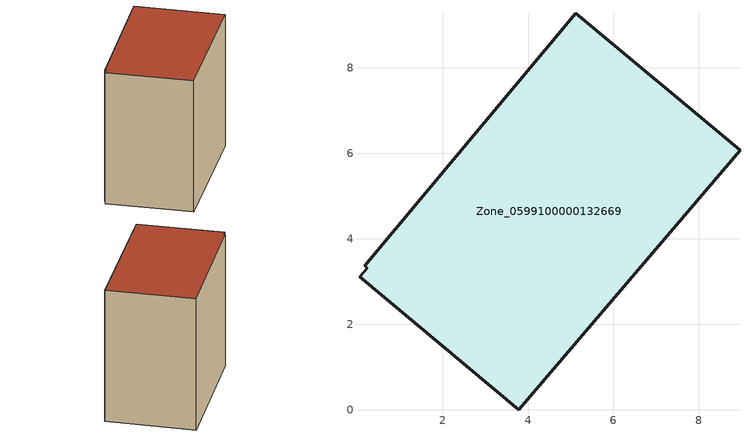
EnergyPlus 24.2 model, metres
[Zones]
Zone_0599100000132669
 floor ground (C_G): 0.24,3.32 0.18,3.37 5.12,9.28 8.96,6.07 3.78,0 0.06,3.12 z0
 wall outside (C_F): 3.78,0 8.96,6.07 5.12,9.28 0.18,3.37 0.24,3.32 0.06,3.12 3.78,0 z0:7.89
 roof outside (C_R): 0.24,3.32 0.06,3.12 3.78,0 8.96,6.07 5.12,9.28 0.18,3.37 z7.89
[BUILDING]
Pand.0599100000132669: North Axis=0; Terrain=City; Loads Convergence Tolerance Value=0.04; Temperature Convergence Tolerance Value=0.4; Solar Distribution=FullExterior; Maximum Number of Warmup Days=25; Minimum Number of Warmup Days=1
[Site:Location]
Rotterdam.The.Hague.AP_ZH_NLD Design_Conditions: Latitude=51.96; Longitude=4.45; Time Zone=1; Elevation=-4.5
[SITE:GROUNDTEMPERATURE:BUILDINGSURFACE]
18, 18, 18, 18, 18, 18, 18, 18, 18, 18, 18, 18
[MATERIAL] Thermal Absorptance=0.9; Solar Absorptance=0.7; Visible Absorptance=0.7
Name | Roughness | Thickness | Conductivity | Density | Specific Heat
G.TI.1946 | MediumSmooth | 0.15 | 1 | 540 | 1210
F.TI.1946 | Rough | 0.3 | 0.857143 | 1920 | 840
R.TI.1946 | MediumRough | 0.2 | 0.1 | 1500 | 1000
[CONSTRUCTION]
C_G: G.TI.1946
C_F: F.TI.1946
C_R: R.TI.1946
[ZONE]
Zone_0599100000132669: Type=1; Multiplier=1; Ceiling Height=Autocalculate; Volume=Autocalculate; Floor Area=autocalculate; Part of Total Floor Area=Yes
[ZONEINFILTRATION:DESIGNFLOWRATE]
Infil_Zone_0599100000132669: Zone or ZoneList or Space or SpaceList=Zone_0599100000132669; Schedule=AlwaysOn; Design Flow Rate Calculation Method=Flow/Area; Flow Rate per Floor Area=0.003; Constant Term Coefficient=1; Temperature Term Coefficient=0; Velocity Term Coefficient=0; Velocity Squared Term Coefficient=0
[HVACTEMPLATE:ZONE:IDEALLOADSAIRSYSTEM]
Zone_0599100000132669: Maximum Heating Supply Air Temperature=50; Minimum Cooling Supply Air Temperature=13; Maximum Heating Supply Air Humidity Ratio=0.0156; Minimum Cooling Supply Air Humidity Ratio=0.0077; Heating Limit=NoLimit; Cooling Limit=NoLimit; Dehumidification Control Type=ConstantSensibleHeatRatio; Cooling Sensible Heat Ratio=0.7; Dehumidification Setpoint=60; Humidification Control Type=None; Humidification Setpoint=30; Outdoor Air Method=None; Outdoor Air Flow Rate per Person=0.00944; Outdoor Air Flow Rate per Zone Floor Area=0; Outdoor Air Flow Rate per Zone=0; Demand Controlled Ventilation Type=None; Outdoor Air Economizer Type=NoEconomizer; Heat Recovery Type=None; Sensible Heat Recovery Effectiveness=0.7; Latent Heat Recovery Effectiveness=0.65
[ZONECONTROL:THERMOSTAT]
ThermostatControl_Zone_0599100000132669: Zone or ZoneList=Zone_0599100000132669; Control Type Schedule=DualSetpointControlType; Control 1=Thermostat_Zone_0599100000132669; Temperature Difference Between Cutout And Setpoint=0
[THERMOSTATSETPOINT:DUALSETPOINT]
Thermostat_Zone_0599100000132669: Heating Setpoint Temperature Schedule=HeatingSetpoint_Zone_0599100000132669; Cooling Setpoint Temperature Schedule=CoolingSetpoint_Zone_0599100000132669
[SCHEDULE:COMPACT]
HeatingSetpoint_Zone_0599100000132669: Through: 12/31, For: AllDays, Until: 24:00, 21
CoolingSetpoint_Zone_0599100000132669: Through: 12/31, For: AllDays, Until: 24:00, 24
DualSetpointControlType: Through: 12/31, For: AllDays, Until: 24:00, 4
AlwaysOn: Through: 12/31, For: AllDays, Until: 24:00, 1
